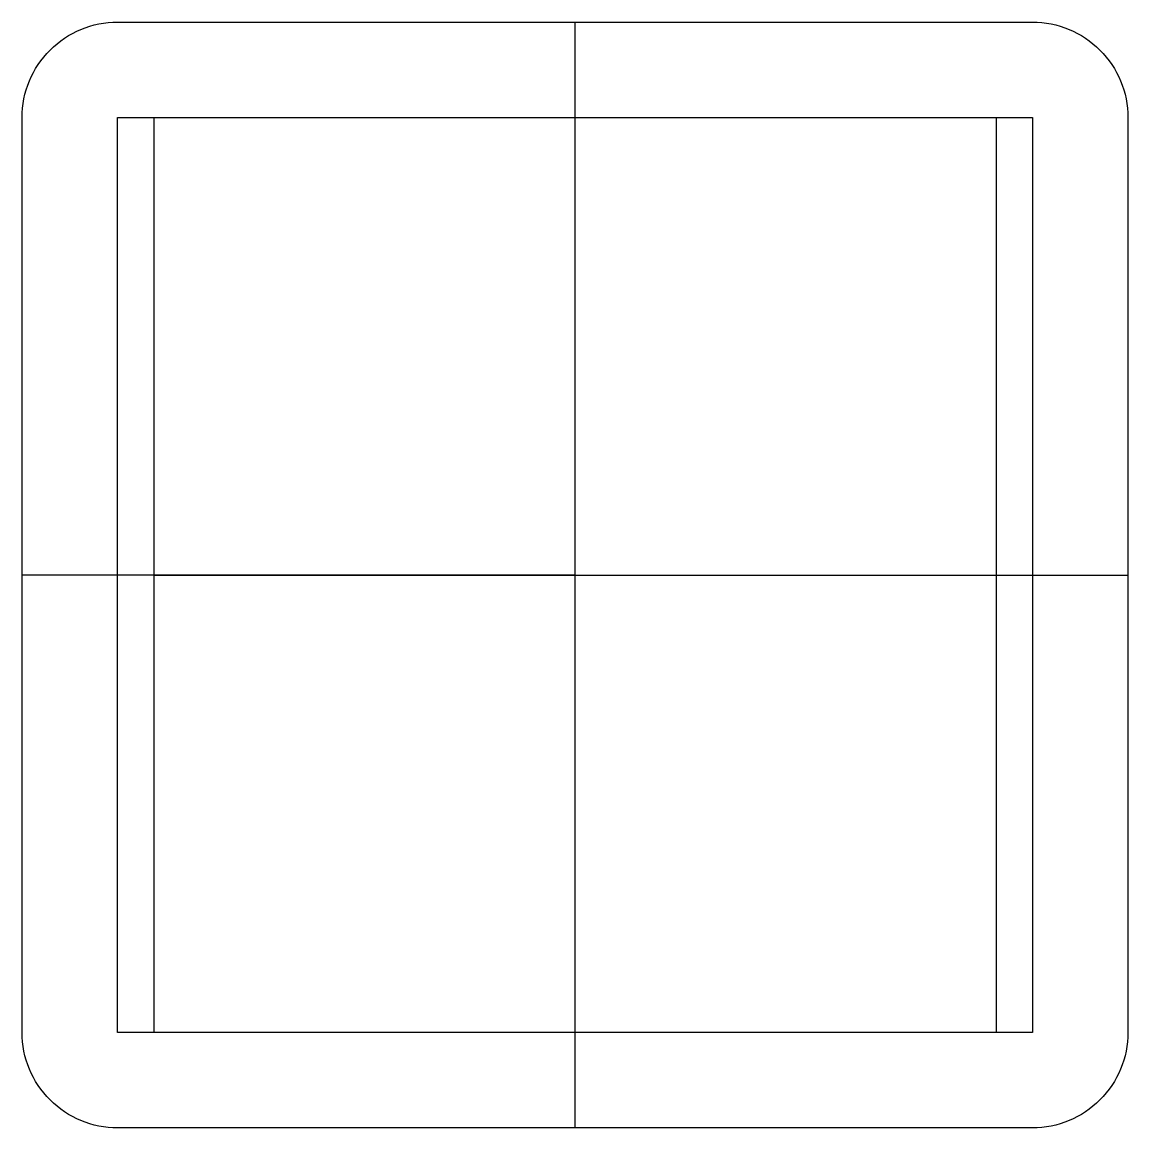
# Model space of a CAD drawing. Header units: millimetres. Extents: x -20 to 20, y -20 to 20.
import ezdxf

# ---------------------------------------------------------------- set-up
doc = ezdxf.new("R2010")
doc.units = ezdxf.units.MM
doc.layers.get('0').update_dxf_attribs({"linetype": 'CONTINUOUS'})

msp = doc.modelspace()

# ---------------------------------------------------------------- linework, layer by layer
for p, q in [((0, 0), (0, 20)), ((-16.55, -16.55), (-16.55, 16.55)), ((-16.55, 16.55), (16.55, 16.55)), ((-15.24, 16.55), (-15.24, -16.55)), ((15.24, 16.55), (15.24, -16.55)), ((16.55, 16.55), (16.55, -16.55)), ((0, 0), (-20, 0)), ((-15.24, 0), (15.24, 0)), ((0, -20), (0, 0)), ((0, 0), (20, 0)), ((16.55, -16.55), (-16.55, -16.55))]:
    msp.add_line(p, q)
msp.add_lwpolyline([(16.55, -20), (-16.55, -20, -0.414214), (-20, -16.55), (-20, 16.55, -0.414214), (-16.55, 20), (16.55, 20, -0.414214), (20, 16.55), (20, -16.55, -0.414214)], format="xyb", close=True)

doc.saveas('drawing.dxf')
